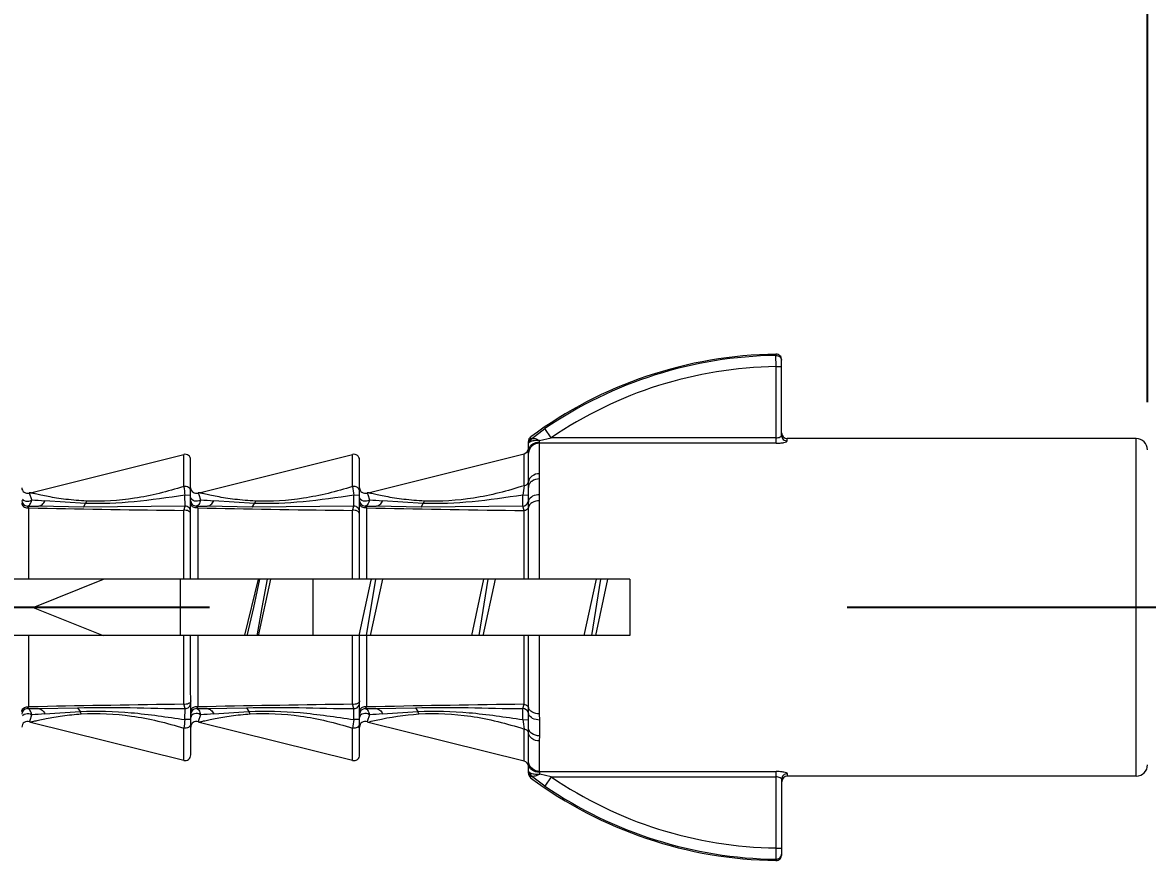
# Model space of a CAD drawing. Extents: x 8886 to 9306, y -19565 to -18971.
# Drawn here: x 8917.78 to 8932.77, y -19204.17 to -19193 of the extents above; entities that cross this region are included whole.
import ezdxf

# ---------------------------------------------------------------- set-up
doc = ezdxf.new("R2010")
doc.units = 0
doc.header["$MEASUREMENT"] = 0
doc.linetypes.add('CENTER', pattern=[47.5, 22, -8.5, 8.5, -8.5])
doc.linetypes.add('HIDDEN2', pattern=[4.7625, 3.175, -1.5875])
doc.layers.get('DEFPOINTS').update_dxf_attribs({"linetype": 'CONTINUOUS'})
doc.layers.add('02___PRT_ALL_AXES', color=7, linetype='CONTINUOUS')
doc.layers.add('1', color=4, linetype='HIDDEN2', lineweight=13)
doc.layers.add('5', color=2, linetype='CONTINUOUS', lineweight=9)
doc.styles.get("Standard").update_dxf_attribs({"font": ''})
doc.styles.get('Standard').set_extended_font_data('Gulim')
doc.dimstyles.new('ISO-25', dxfattribs={"dimtxt": 2.5, "dimasz": 2.5, "dimexe": 1.25, "dimexo": 0.625, "dimtad": 1, "dimtxsty": 'Standard', "dimcen": 2.5, "dimadec": 0, "dimazin": 0, "dimtfac": 1, "dimtmove": 0, "dimatfit": 3, "dimfxl": 1, "dimarcsym": 0})

# ---------------------------------------------------------------- blocks, each defined once
blk = doc.blocks.new('*D7')
at = {"layer": '5', "color": 0, "lineweight": -2, "transparency": 16777216}
for p, q in [((8908.77, -19199.481), (8908.77, -19187.001)), ((8932.77, -19198.063), (8932.77, -19187.001)), ((8912.77, -19188.251), (8928.77, -19188.251))]:
    blk.add_line(p, q, dxfattribs=at)
at = {"layer": '5', "color": 0, "transparency": 16777216}
for points in [[(8912.77, -19187.585), (8912.77, -19188.918), (8908.77, -19188.251)], [(8928.77, -19187.585), (8928.77, -19188.918), (8932.77, -19188.251)]]:
    blk.add_solid(points, dxfattribs=at)
at = {"layer": 'DEFPOINTS', "color": 0, "transparency": 16777216}
for p in [(8932.77, -19188.251), (8932.77, -19198.688), (8908.77, -19200.106)]:
    blk.add_point(p, dxfattribs=at)
at = {"layer": '5', "color": 0, "transparency": 16777216, "insert": (8920.77, -19185.576), "char_height": 4, "attachment_point": 5}
blk.add_mtext('32', dxfattribs=at)

msp = doc.modelspace()

# ---------------------------------------------------------------- linework, layer by layer
at = {"layer": '02___PRT_ALL_AXES', "color": 1, "linetype": 'CENTER'}
msp.add_line((8950.77, -19200.798), (8909.52, -19200.798), dxfattribs=at)
at = {"layer": '1', "color": 7, "linetype": 'Continuous'}
for p, q in [((8927.819, -19197.422), (8927.819, -19197.439)), ((8927.82, -19197.588), (8927.819, -19197.439)), ((8927.82, -19197.588), (8927.895, -19197.588)), ((8927.82, -19198.609), (8927.82, -19197.588)), ((8927.895, -19198.505), (8927.895, -19197.497)), ((8924.561, -19198.549), (8924.741, -19198.414)), ((8924.825, -19198.537), (8924.741, -19198.414)), ((8924.52, -19198.718), (8924.52, -19198.585)), ((8924.541, -19198.594), (8924.523, -19198.606)), ((8924.551, -19198.55), (8924.524, -19198.588)), ((8924.561, -19198.549), (8924.542, -19198.588)), ((8924.551, -19198.55), (8924.551, -19198.524)), ((8924.561, -19198.549), (8924.551, -19198.55)), ((8924.669, -19198.609), (8924.67, -19198.596)), ((8927.82, -19198.609), (8924.669, -19198.609)), ((8924.669, -19199.016), (8924.669, -19198.609)), ((8924.67, -19198.575), (8924.825, -19198.537)), ((8924.67, -19198.596), (8924.67, -19198.575)), ((8927.82, -19198.536), (8924.825, -19198.537)), ((8932.62, -19198.547), (8927.97, -19198.547)), ((8927.97, -19198.579), (8927.97, -19198.547)), ((8932.621, -19203.047), (8932.62, -19198.547)), ((8917.884, -19199.269), (8919.927, -19198.758)), ((8919.927, -19199.187), (8919.927, -19198.758)), ((8920.134, -19199.269), (8922.177, -19198.758)), ((8922.177, -19199.187), (8922.177, -19198.758)), ((8922.384, -19199.269), (8924.464, -19198.749)), ((8924.464, -19199.175), (8924.464, -19198.749)), ((8924.52, -19198.742), (8924.52, -19198.718)), ((8924.52, -19199.123), (8924.52, -19198.742)), ((8920.02, -19200.422), (8920.02, -19198.831)), ((8922.27, -19200.422), (8922.27, -19198.831)), ((8924.67, -19199.084), (8924.669, -19199.016)), ((8924.67, -19199.295), (8924.67, -19199.084)), ((8924.52, -19199.198), (8924.52, -19199.123)), ((8924.52, -19199.395), (8924.52, -19199.198)), ((8917.781, -19199.358), (8917.803, -19199.374)), ((8917.902, -19199.365), (8917.871, -19199.274)), ((8918.619, -19199.412), (8918.077, -19199.377)), ((8918.633, -19199.38), (8918.619, -19199.412)), ((8919.945, -19199.447), (8919.943, -19199.302)), ((8920.02, -19199.304), (8919.943, -19199.302)), ((8920.029, -19199.355), (8920.02, -19199.331)), ((8920.053, -19199.373), (8920.029, -19199.355)), ((8920.12, -19199.273), (8920.131, -19199.293)), ((8920.131, -19199.293), (8920.152, -19199.365)), ((8920.869, -19199.412), (8920.327, -19199.377)), ((8920.883, -19199.38), (8920.869, -19199.412)), ((8922.195, -19199.447), (8922.193, -19199.302)), ((8922.27, -19199.304), (8922.193, -19199.302)), ((8922.279, -19199.355), (8922.27, -19199.331)), ((8922.303, -19199.373), (8922.279, -19199.355)), ((8922.37, -19199.273), (8922.381, -19199.293)), ((8922.381, -19199.293), (8922.402, -19199.365)), ((8923.119, -19199.412), (8922.577, -19199.377)), ((8923.133, -19199.38), (8923.119, -19199.412)), ((8924.446, -19199.447), (8924.447, -19199.301)), ((8924.447, -19199.301), (8924.52, -19199.299)), ((8924.517, -19199.394), (8924.52, -19199.372)), ((8924.524, -19199.374), (8924.52, -19199.395)), ((8924.669, -19199.378), (8924.67, -19199.295)), ((8924.669, -19200.422), (8924.669, -19199.378)), ((8917.845, -19199.447), (8917.991, -19199.447)), ((8917.864, -19199.471), (8917.845, -19199.447)), ((8917.846, -19199.472), (8917.864, -19199.471)), ((8917.864, -19200.422), (8917.864, -19199.471)), ((8917.864, -19199.471), (8917.989, -19199.473)), ((8918.591, -19199.46), (8917.991, -19199.447)), ((8918.591, -19199.46), (8918.619, -19199.412)), ((8919.945, -19199.447), (8918.591, -19199.46)), ((8919.927, -19199.505), (8919.945, -19199.447)), ((8919.927, -19200.422), (8919.927, -19199.505)), ((8920.114, -19199.47), (8920.08, -19199.471)), ((8920.095, -19199.447), (8920.241, -19199.447)), ((8920.095, -19199.447), (8920.114, -19199.47)), ((8920.114, -19199.47), (8920.114, -19200.422)), ((8920.114, -19199.47), (8920.239, -19199.473)), ((8920.841, -19199.46), (8920.241, -19199.447)), ((8920.841, -19199.46), (8920.869, -19199.412)), ((8922.195, -19199.447), (8920.841, -19199.46)), ((8922.177, -19199.505), (8922.195, -19199.447)), ((8922.177, -19200.422), (8922.177, -19199.505)), ((8922.364, -19199.47), (8922.33, -19199.471)), ((8922.345, -19199.447), (8922.491, -19199.447)), ((8922.345, -19199.447), (8922.364, -19199.47)), ((8922.364, -19199.47), (8922.364, -19200.422)), ((8922.364, -19199.47), (8922.489, -19199.473)), ((8923.091, -19199.46), (8922.491, -19199.447)), ((8923.091, -19199.46), (8923.119, -19199.412)), ((8924.446, -19199.447), (8923.091, -19199.46)), ((8924.464, -19199.505), (8924.446, -19199.447)), ((8924.464, -19200.422), (8924.464, -19199.505)), ((8924.52, -19199.464), (8924.52, -19199.395)), ((8924.52, -19200.422), (8924.52, -19199.464)), ((8925.87, -19200.422), (8909.37, -19200.423)), ((8917.92, -19200.797), (8918.858, -19200.422)), ((8919.878, -19200.422), (8919.878, -19201.172)), ((8920.742, -19201.168), (8920.922, -19200.42)), ((8920.939, -19200.42), (8920.856, -19200.797)), ((8921.085, -19200.42), (8920.919, -19201.175)), ((8920.975, -19200.797), (8921.043, -19200.42)), ((8921.654, -19201.172), (8921.654, -19200.422)), ((8922.265, -19201.173), (8922.425, -19200.434)), ((8922.481, -19200.422), (8922.36, -19201.174)), ((8922.576, -19200.42), (8922.413, -19201.174)), ((8922.425, -19200.434), (8922.428, -19200.42)), ((8923.765, -19201.174), (8923.928, -19200.42)), ((8923.981, -19200.42), (8923.86, -19201.173)), ((8924.076, -19200.42), (8923.913, -19201.175)), ((8925.265, -19201.173), (8925.428, -19200.42)), ((8925.481, -19200.421), (8925.36, -19201.174)), ((8925.576, -19200.42), (8925.413, -19201.174)), ((8925.87, -19200.422), (8925.87, -19201.172)), ((8917.92, -19200.797), (8918.853, -19201.17)), ((8920.856, -19200.797), (8920.769, -19201.175)), ((8920.904, -19201.175), (8920.975, -19200.797)), ((8925.87, -19201.172), (8909.37, -19201.173)), ((8917.864, -19202.124), (8917.864, -19201.172)), ((8919.927, -19202.089), (8919.927, -19201.172)), ((8920.021, -19202.764), (8920.02, -19201.172)), ((8920.114, -19201.172), (8920.114, -19202.124)), ((8922.177, -19202.089), (8922.177, -19201.172)), ((8922.271, -19202.764), (8922.27, -19201.172)), ((8922.364, -19201.172), (8922.364, -19202.124)), ((8924.464, -19202.089), (8924.464, -19201.172)), ((8924.52, -19202.13), (8924.52, -19201.172)), ((8924.67, -19202.216), (8924.669, -19201.172)), ((8917.781, -19202.237), (8917.803, -19202.221)), ((8917.846, -19202.122), (8917.864, -19202.124)), ((8917.846, -19202.147), (8917.864, -19202.124)), ((8917.846, -19202.147), (8917.991, -19202.147)), ((8917.989, -19202.121), (8917.864, -19202.124)), ((8917.882, -19202.301), (8917.902, -19202.23)), ((8917.991, -19202.147), (8918.514, -19202.136)), ((8918.077, -19202.218), (8918.546, -19202.185)), ((8918.514, -19202.136), (8918.546, -19202.185)), ((8918.562, -19202.218), (8918.546, -19202.185)), ((8919.945, -19202.147), (8919.927, -19202.089)), ((8919.943, -19202.292), (8919.945, -19202.147)), ((8920.053, -19202.221), (8920.029, -19202.239)), ((8920.114, -19202.124), (8920.08, -19202.123)), ((8920.114, -19202.124), (8920.096, -19202.147)), ((8920.096, -19202.147), (8920.241, -19202.147)), ((8920.239, -19202.121), (8920.114, -19202.124)), ((8920.152, -19202.23), (8920.121, -19202.32)), ((8920.241, -19202.147), (8920.764, -19202.136)), ((8920.327, -19202.218), (8920.796, -19202.185)), ((8920.764, -19202.136), (8920.796, -19202.185)), ((8920.812, -19202.218), (8920.796, -19202.185)), ((8922.195, -19202.147), (8922.177, -19202.089)), ((8922.193, -19202.292), (8922.195, -19202.147)), ((8922.303, -19202.221), (8922.279, -19202.239)), ((8922.364, -19202.124), (8922.33, -19202.123)), ((8922.364, -19202.124), (8922.346, -19202.147)), ((8922.346, -19202.147), (8922.491, -19202.147)), ((8922.489, -19202.121), (8922.364, -19202.124)), ((8922.402, -19202.23), (8922.371, -19202.32)), ((8922.491, -19202.147), (8923.014, -19202.136)), ((8922.577, -19202.218), (8923.046, -19202.185)), ((8923.014, -19202.136), (8923.046, -19202.185)), ((8923.062, -19202.218), (8923.046, -19202.185)), ((8924.446, -19202.147), (8924.464, -19202.089)), ((8924.448, -19202.293), (8924.446, -19202.147)), ((8924.517, -19202.2), (8924.521, -19202.222)), ((8924.521, -19202.199), (8924.52, -19202.13)), ((8924.521, -19202.396), (8924.521, -19202.199)), ((8924.524, -19202.221), (8924.521, -19202.199)), ((8924.671, -19202.299), (8924.67, -19202.216)), ((8917.871, -19202.322), (8917.882, -19202.301)), ((8917.884, -19202.326), (8919.927, -19202.836)), ((8920.021, -19202.29), (8919.943, -19202.292)), ((8920.029, -19202.239), (8920.021, -19202.263)), ((8920.134, -19202.326), (8922.177, -19202.836)), ((8922.271, -19202.29), (8922.193, -19202.292)), ((8922.279, -19202.239), (8922.271, -19202.263)), ((8922.384, -19202.326), (8922.401, -19202.322)), ((8922.384, -19202.326), (8924.464, -19202.845)), ((8924.448, -19202.293), (8924.521, -19202.295)), ((8924.671, -19202.51), (8924.671, -19202.299)), ((8919.927, -19202.836), (8919.927, -19202.407)), ((8922.177, -19202.836), (8922.177, -19202.407)), ((8924.464, -19202.845), (8924.464, -19202.419)), ((8924.52, -19202.471), (8924.521, -19202.396)), ((8924.52, -19202.852), (8924.52, -19202.471)), ((8924.67, -19202.578), (8924.671, -19202.51)), ((8924.67, -19202.985), (8924.67, -19202.578)), ((8924.521, -19202.879), (8924.52, -19202.852)), ((8924.521, -19203.009), (8924.521, -19202.879)), ((8924.521, -19202.985), (8924.535, -19203.028)), ((8924.521, -19202.985), (8924.534, -19202.996)), ((8924.67, -19202.985), (8927.821, -19202.985)), ((8924.671, -19202.998), (8924.67, -19202.985)), ((8927.821, -19204.005), (8927.821, -19202.985)), ((8924.534, -19202.996), (8924.541, -19203)), ((8924.541, -19203), (8924.544, -19203.018)), ((8924.544, -19203.018), (8924.561, -19203.045)), ((8924.551, -19203.07), (8924.551, -19203.044)), ((8924.561, -19203.045), (8924.551, -19203.044)), ((8924.741, -19203.181), (8924.561, -19203.045)), ((8924.671, -19203.019), (8924.671, -19202.998)), ((8924.825, -19203.058), (8924.671, -19203.019)), ((8924.825, -19203.058), (8924.741, -19203.181)), ((8924.825, -19203.058), (8927.821, -19203.057)), ((8927.896, -19204.096), (8927.896, -19203.089)), ((8927.971, -19203.047), (8927.971, -19203.014)), ((8932.621, -19203.047), (8927.971, -19203.047)), ((8927.82, -19204.155), (8927.821, -19204.006)), ((8927.821, -19204.006), (8927.896, -19204.006)), ((8927.82, -19204.155), (8927.82, -19204.171))]:
    msp.add_line(p, q, dxfattribs=at)
for centre, radius, start, end in [((8927.896, -19203.047), 5.625, 90.7762, 126.4856), ((8927.894, -19203.026), 5.587, 90.7678, 124.3629), ((8927.82, -19197.497), 0.075, 0.0019, 90.7762), ((8927.894, -19203.027), 5.439, 90.7738, 124.3536), ((8927.821, -19197.514), 0.0744, 0.0542, 11.676), ((8927.97, -19198.472), 0.075, 180.0019, 270.0019), ((8924.595, -19198.585), 0.075, 126.4856, 180.0019), ((8924.594, -19198.61), 0.0739, 162.921, 179.932), ((8924.618, -19198.598), 0.0766, 172.8731, 176.9196), ((8932.62, -19198.697), 0.15, 0.0019, 90.0019), ((8919.945, -19198.831), 0.075, 0.0019, 104.0381), ((8922.195, -19198.831), 0.075, 0.0019, 104.0381), ((8924.445, -19198.676), 0.075, 284.0381, 0.0019), ((8917.845, -19199.202), 0.075, 180.0019, 289.4731), ((8947.517, -19195.406), 27.847, 187.8038, 188.0426), ((8920.095, -19199.202), 0.075, 180.0019, 289.4731), ((8949.767, -19195.406), 27.847, 187.8038, 188.0426), ((8922.345, -19199.202), 0.075, 180.0019, 289.4731), ((8947.832, -19202.238), 23.569, 172.5326, 172.8411), ((8917.845, -19199.372), 0.075, 180.0019, 270.0019), ((8917.819, -19199.325), 0.0497, 217.4793, 221.2869), ((8917.92, -19199.414), 0.15, 104.0381, 109.4731), ((8919.338, -19179.932), 19.485, 265.7731, 266.2892), ((8920.095, -19199.372), 0.075, 180.0019, 270.002), ((8920.17, -19199.414), 0.15, 104.0381, 109.4731), ((8921.588, -19179.934), 19.483, 265.7731, 266.2892), ((8922.345, -19199.372), 0.075, 180.0019, 270.0019), ((8922.42, -19199.414), 0.15, 104.0381, 109.4731), ((8923.838, -19179.933), 19.484, 265.7731, 266.2892), ((8922.01, -19012.571), 186.945, 268.76752, 269.36173), ((8919.945, -19199.522), 0.075, 359.9851, 90.1778), ((8924.26, -19012.571), 186.945, 268.76752, 269.36173), ((8922.195, -19199.522), 0.075, 359.9851, 90.1778), ((8926.532, -19011.42), 188.097, 268.76826, 269.36992), ((8924.445, -19199.372), 0.0749, 270.1074, 342.7193), ((8919.946, -19202.072), 0.075, 269.8259, 0.0187), ((8922.196, -19202.072), 0.075, 269.8259, 0.0187), ((8917.846, -19202.222), 0.075, 90.0019, 180.0019), ((8917.819, -19202.27), 0.0497, 138.7429, 142.494), ((8919.509, -19224.102), 21.931, 93.7432, 94.2018), ((8922.505, -19418.423), 216.349, 90.68254, 91.19599), ((8920.096, -19202.222), 0.075, 90.0019, 180.0019), ((8921.759, -19224.108), 21.937, 93.7432, 94.2017), ((8924.755, -19418.423), 216.349, 90.68254, 91.19599), ((8922.346, -19202.222), 0.075, 90.002, 180.0019), ((8924.004, -19224.029), 21.858, 93.7425, 94.2026), ((8927.039, -19420.436), 218.362, 90.67564, 91.19391), ((8924.446, -19202.222), 0.0749, 17.2809, 89.8957), ((8917.846, -19202.392), 0.075, 70.5307, 180.0019), ((8917.921, -19202.18), 0.15, 250.5307, 255.9657), ((8940.497, -19205.21), 20.759, 171.9206, 172.2409), ((8920.096, -19202.392), 0.075, 70.5307, 180.0019), ((8920.171, -19202.18), 0.15, 250.5307, 255.9657), ((8942.747, -19205.21), 20.759, 171.9206, 172.2409), ((8922.346, -19202.392), 0.075, 70.5307, 180.0019), ((8922.421, -19202.18), 0.15, 250.5307, 255.9657), ((8941.479, -19200.17), 17.163, 187.1057, 187.5293), ((8919.946, -19202.764), 0.075, 255.9657, 0.0019), ((8922.196, -19202.764), 0.075, 255.9657, 0.0019), ((8924.446, -19202.918), 0.075, 0.0019, 75.9657), ((8932.621, -19202.897), 0.15, 270.0019, 0.0019), ((8924.596, -19203.009), 0.075, 180.0019, 233.5182), ((8924.595, -19202.984), 0.0751, 216.07, 233.7759), ((8927.895, -19198.547), 5.625, 233.5182, 269.2276), ((8927.892, -19198.571), 5.434, 235.6433, 269.2496), ((8927.971, -19203.122), 0.075, 90.0019, 180.0019), ((8927.894, -19198.568), 5.587, 235.6407, 269.2363), ((8927.821, -19204.096), 0.075, 269.2276, 0.0019), ((8927.821, -19204.08), 0.0745, 347.6845, 359.9438)]:
    msp.add_arc(centre, radius, start, end, dxfattribs=at)
for points, knots in [([(8927.819, -19197.439), (8927.836, -19197.439), (8927.871, -19197.45), (8927.89, -19197.482), (8927.894, -19197.499)], [0, 0, 0, 0, 0.500696, 1, 1, 1, 1]), ([(8924.67, -19198.596), (8924.633, -19198.596), (8924.576, -19198.613), (8924.529, -19198.667), (8924.52, -19198.7), (8924.52, -19198.715)], [0, 0, 0, 0, 0.5336, 0.775136, 1, 1, 1, 1]), ([(8924.523, -19198.606), (8924.522, -19198.607), (8924.521, -19198.608), (8924.52, -19198.609), (8924.52, -19198.61)], [0, 0, 0, 0, 0.647724, 1, 1, 1, 1]), ([(8924.669, -19198.609), (8924.633, -19198.609), (8924.559, -19198.636), (8924.523, -19198.707), (8924.52, -19198.742)], [0, 0, 0, 0, 0.504702, 1, 1, 1, 1]), ([(8924.67, -19198.575), (8924.646, -19198.573), (8924.602, -19198.574), (8924.557, -19198.584), (8924.541, -19198.594)], [0, 0, 0, 0, 0.564879, 1, 1, 1, 1]), ([(8924.561, -19198.549), (8924.576, -19198.542), (8924.617, -19198.546), (8924.651, -19198.563), (8924.67, -19198.575)], [0, 0, 0, 0, 0.41649, 1, 1, 1, 1]), ([(8927.82, -19198.536), (8927.839, -19198.536), (8927.864, -19198.533), (8927.895, -19198.515), (8927.895, -19198.506)], [0, 0, 0, 0, 0.651427, 1, 1, 1, 1]), ([(8927.82, -19198.609), (8927.839, -19198.609), (8927.874, -19198.608), (8927.922, -19198.601), (8927.951, -19198.594), (8927.97, -19198.585), (8927.97, -19198.579)], [0, 0, 0, 0, 0.366302, 0.680973, 0.900198, 1, 1, 1, 1]), ([(8927.895, -19198.506), (8927.895, -19198.524), (8927.912, -19198.564), (8927.951, -19198.579), (8927.97, -19198.579)], [0, 0, 0, 0, 0.497428, 1, 1, 1, 1]), ([(8924.669, -19199.016), (8924.634, -19199.016), (8924.566, -19199.033), (8924.524, -19199.093), (8924.52, -19199.123)], [0, 0, 0, 0, 0.538061, 1, 1, 1, 1]), ([(8924.67, -19199.084), (8924.633, -19199.084), (8924.577, -19199.1), (8924.529, -19199.151), (8924.52, -19199.183), (8924.52, -19199.198)], [0, 0, 0, 0, 0.540725, 0.78039, 1, 1, 1, 1]), ([(8919.927, -19199.187), (8919.713, -19199.254), (8919.286, -19199.361), (8918.846, -19199.389), (8918.633, -19199.38)], [0, 0, 0, 0, 0.512771, 1, 1, 1, 1]), ([(8920.02, -19199.245), (8920.02, -19199.226), (8919.993, -19199.187), (8919.949, -19199.183), (8919.927, -19199.187)], [0, 0, 0, 0, 0.456821, 1, 1, 1, 1]), ([(8922.177, -19199.187), (8921.963, -19199.254), (8921.536, -19199.361), (8921.096, -19199.388), (8920.883, -19199.38)], [0, 0, 0, 0, 0.512771, 1, 1, 1, 1]), ([(8922.27, -19199.244), (8922.27, -19199.226), (8922.243, -19199.187), (8922.199, -19199.183), (8922.177, -19199.187)], [0, 0, 0, 0, 0.456821, 1, 1, 1, 1]), ([(8924.464, -19199.175), (8924.244, -19199.246), (8923.805, -19199.359), (8923.352, -19199.389), (8923.133, -19199.38)], [0, 0, 0, 0, 0.512706, 1, 1, 1, 1]), ([(8924.464, -19199.175), (8924.478, -19199.173), (8924.504, -19199.161), (8924.519, -19199.136), (8924.52, -19199.123)], [0, 0, 0, 0, 0.533877, 1, 1, 1, 1]), ([(8917.803, -19199.374), (8917.827, -19199.385), (8917.865, -19199.386), (8917.896, -19199.37), (8917.902, -19199.365)], [0, 0, 0, 0, 0.763084, 1, 1, 1, 1]), ([(8917.845, -19199.447), (8917.858, -19199.447), (8917.888, -19199.419), (8917.897, -19199.386), (8917.902, -19199.365)], [0, 0, 0, 0, 0.361303, 1, 1, 1, 1]), ([(8918.633, -19199.38), (8918.541, -19199.376), (8918.408, -19199.365), (8918.238, -19199.341), (8918.127, -19199.322), (8918.032, -19199.303), (8917.966, -19199.288), (8917.924, -19199.279), (8917.904, -19199.273), (8917.891, -19199.271), (8917.886, -19199.269), (8917.884, -19199.269)], [0, 0, 0, 0, 0.363696, 0.529143, 0.679061, 0.808383, 0.91034, 0.948519, 0.976754, 0.994126, 1, 1, 1, 1]), ([(8917.991, -19199.447), (8918.009, -19199.447), (8918.048, -19199.431), (8918.069, -19199.396), (8918.077, -19199.377)], [0, 0, 0, 0, 0.453579, 1, 1, 1, 1]), ([(8919.943, -19199.302), (8919.718, -19199.334), (8919.28, -19199.402), (8918.835, -19199.418), (8918.619, -19199.412)], [0, 0, 0, 0, 0.512254, 1, 1, 1, 1]), ([(8920.152, -19199.365), (8920.146, -19199.37), (8920.115, -19199.386), (8920.077, -19199.384), (8920.053, -19199.373)], [0, 0, 0, 0, 0.236916, 1, 1, 1, 1]), ([(8920.152, -19199.365), (8920.147, -19199.386), (8920.138, -19199.419), (8920.108, -19199.447), (8920.095, -19199.447)], [0, 0, 0, 0, 0.638644, 1, 1, 1, 1]), ([(8920.883, -19199.38), (8920.791, -19199.376), (8920.658, -19199.365), (8920.488, -19199.341), (8920.377, -19199.322), (8920.282, -19199.303), (8920.216, -19199.288), (8920.174, -19199.279), (8920.154, -19199.273), (8920.141, -19199.271), (8920.136, -19199.269), (8920.134, -19199.269)], [0, 0, 0, 0, 0.363696, 0.529143, 0.679061, 0.808383, 0.91034, 0.948519, 0.976754, 0.994126, 1, 1, 1, 1]), ([(8920.241, -19199.447), (8920.259, -19199.447), (8920.298, -19199.43), (8920.319, -19199.396), (8920.327, -19199.377)], [0, 0, 0, 0, 0.453579, 1, 1, 1, 1]), ([(8922.193, -19199.302), (8921.968, -19199.334), (8921.53, -19199.402), (8921.085, -19199.418), (8920.869, -19199.412)], [0, 0, 0, 0, 0.512254, 1, 1, 1, 1]), ([(8922.402, -19199.365), (8922.396, -19199.37), (8922.365, -19199.386), (8922.327, -19199.384), (8922.303, -19199.373)], [0, 0, 0, 0, 0.236916, 1, 1, 1, 1]), ([(8922.402, -19199.365), (8922.397, -19199.386), (8922.388, -19199.419), (8922.358, -19199.447), (8922.345, -19199.447)], [0, 0, 0, 0, 0.638647, 1, 1, 1, 1]), ([(8923.133, -19199.38), (8923.041, -19199.376), (8922.908, -19199.365), (8922.738, -19199.341), (8922.627, -19199.322), (8922.532, -19199.303), (8922.466, -19199.288), (8922.424, -19199.279), (8922.404, -19199.273), (8922.391, -19199.271), (8922.386, -19199.269), (8922.384, -19199.269)], [0, 0, 0, 0, 0.363696, 0.529143, 0.679061, 0.808383, 0.91034, 0.948519, 0.976754, 0.994126, 1, 1, 1, 1]), ([(8922.491, -19199.447), (8922.509, -19199.447), (8922.548, -19199.43), (8922.569, -19199.396), (8922.577, -19199.377)], [0, 0, 0, 0, 0.453579, 1, 1, 1, 1]), ([(8924.447, -19199.301), (8924.222, -19199.333), (8923.782, -19199.402), (8923.336, -19199.418), (8923.119, -19199.412)], [0, 0, 0, 0, 0.512259, 1, 1, 1, 1]), ([(8924.669, -19199.378), (8924.635, -19199.378), (8924.573, -19199.388), (8924.524, -19199.438), (8924.52, -19199.464)], [0, 0, 0, 0, 0.571547, 1, 1, 1, 1]), ([(8924.67, -19199.295), (8924.638, -19199.295), (8924.58, -19199.306), (8924.532, -19199.349), (8924.524, -19199.374)], [0, 0, 0, 0, 0.555642, 1, 1, 1, 1]), ([(8917.77, -19199.407), (8917.77, -19199.424), (8917.789, -19199.461), (8917.827, -19199.473), (8917.846, -19199.472)], [0, 0, 0, 0, 0.475547, 1, 1, 1, 1]), ([(8920.02, -19199.551), (8920.02, -19199.535), (8919.997, -19199.512), (8919.961, -19199.503), (8919.938, -19199.503), (8919.927, -19199.505)], [0, 0, 0, 0, 0.418647, 0.70114, 1, 1, 1, 1]), ([(8920.08, -19199.471), (8920.064, -19199.468), (8920.034, -19199.453), (8920.02, -19199.422), (8920.02, -19199.407)], [0, 0, 0, 0, 0.521549, 1, 1, 1, 1]), ([(8922.27, -19199.551), (8922.27, -19199.535), (8922.247, -19199.512), (8922.211, -19199.503), (8922.188, -19199.503), (8922.177, -19199.505)], [0, 0, 0, 0, 0.418647, 0.70114, 1, 1, 1, 1]), ([(8922.33, -19199.471), (8922.314, -19199.468), (8922.284, -19199.453), (8922.27, -19199.422), (8922.27, -19199.407)], [0, 0, 0, 0, 0.521549, 1, 1, 1, 1]), ([(8924.464, -19199.505), (8924.471, -19199.504), (8924.494, -19199.499), (8924.518, -19199.48), (8924.52, -19199.464)], [0, 0, 0, 0, 0.303584, 1, 1, 1, 1]), ([(8920.021, -19202.043), (8920.021, -19202.059), (8919.997, -19202.082), (8919.961, -19202.091), (8919.938, -19202.091), (8919.927, -19202.089)], [0, 0, 0, 0, 0.418647, 0.70114, 1, 1, 1, 1]), ([(8922.271, -19202.043), (8922.271, -19202.059), (8922.247, -19202.082), (8922.211, -19202.091), (8922.188, -19202.091), (8922.177, -19202.089)], [0, 0, 0, 0, 0.418647, 0.70114, 1, 1, 1, 1]), ([(8917.771, -19202.187), (8917.771, -19202.17), (8917.789, -19202.134), (8917.827, -19202.122), (8917.846, -19202.122)], [0, 0, 0, 0, 0.475546, 1, 1, 1, 1]), ([(8917.803, -19202.221), (8917.827, -19202.21), (8917.865, -19202.209), (8917.896, -19202.225), (8917.902, -19202.23)], [0, 0, 0, 0, 0.763069, 1, 1, 1, 1]), ([(8917.902, -19202.23), (8917.897, -19202.208), (8917.888, -19202.175), (8917.858, -19202.147), (8917.846, -19202.147)], [0, 0, 0, 0, 0.638664, 1, 1, 1, 1]), ([(8917.884, -19202.326), (8917.889, -19202.326), (8917.9, -19202.321), (8917.92, -19202.317), (8917.957, -19202.308), (8918.016, -19202.295), (8918.101, -19202.278), (8918.201, -19202.26), (8918.356, -19202.236), (8918.478, -19202.223), (8918.562, -19202.218)], [0, 0, 0, 0, 0.022625, 0.050192, 0.087587, 0.188051, 0.316417, 0.46619, 0.63237, 1, 1, 1, 1]), ([(8917.991, -19202.147), (8918.009, -19202.147), (8918.048, -19202.164), (8918.069, -19202.198), (8918.077, -19202.218)], [0, 0, 0, 0, 0.453584, 1, 1, 1, 1]), ([(8918.514, -19202.136), (8918.748, -19202.13), (8919.225, -19202.128), (8919.702, -19202.147), (8919.945, -19202.147)], [0, 0, 0, 0, 0.49043, 1, 1, 1, 1]), ([(8918.546, -19202.185), (8918.773, -19202.175), (8919.242, -19202.187), (8919.705, -19202.259), (8919.943, -19202.292)], [0, 0, 0, 0, 0.486168, 1, 1, 1, 1]), ([(8918.562, -19202.218), (8918.785, -19202.204), (8919.25, -19202.225), (8919.7, -19202.336), (8919.927, -19202.407)], [0, 0, 0, 0, 0.485106, 1, 1, 1, 1]), ([(8920.08, -19202.123), (8920.064, -19202.126), (8920.034, -19202.141), (8920.021, -19202.173), (8920.021, -19202.187)], [0, 0, 0, 0, 0.521549, 1, 1, 1, 1]), ([(8920.152, -19202.23), (8920.146, -19202.225), (8920.115, -19202.209), (8920.077, -19202.21), (8920.053, -19202.221)], [0, 0, 0, 0, 0.23692, 1, 1, 1, 1]), ([(8920.096, -19202.147), (8920.108, -19202.147), (8920.138, -19202.175), (8920.147, -19202.208), (8920.152, -19202.23)], [0, 0, 0, 0, 0.361313, 1, 1, 1, 1]), ([(8920.134, -19202.326), (8920.139, -19202.326), (8920.15, -19202.321), (8920.17, -19202.317), (8920.207, -19202.308), (8920.266, -19202.295), (8920.351, -19202.278), (8920.451, -19202.259), (8920.606, -19202.236), (8920.728, -19202.223), (8920.812, -19202.218)], [0, 0, 0, 0, 0.022625, 0.050192, 0.087587, 0.188051, 0.316417, 0.46619, 0.63237, 1, 1, 1, 1]), ([(8920.241, -19202.147), (8920.259, -19202.147), (8920.298, -19202.164), (8920.319, -19202.198), (8920.327, -19202.218)], [0, 0, 0, 0, 0.453584, 1, 1, 1, 1]), ([(8920.764, -19202.136), (8920.998, -19202.13), (8921.475, -19202.128), (8921.952, -19202.147), (8922.195, -19202.147)], [0, 0, 0, 0, 0.49043, 1, 1, 1, 1]), ([(8920.796, -19202.185), (8921.023, -19202.175), (8921.492, -19202.186), (8921.955, -19202.259), (8922.193, -19202.292)], [0, 0, 0, 0, 0.486168, 1, 1, 1, 1]), ([(8920.812, -19202.218), (8921.035, -19202.204), (8921.5, -19202.225), (8921.95, -19202.336), (8922.177, -19202.407)], [0, 0, 0, 0, 0.485106, 1, 1, 1, 1]), ([(8922.33, -19202.123), (8922.314, -19202.126), (8922.284, -19202.141), (8922.271, -19202.172), (8922.271, -19202.187)], [0, 0, 0, 0, 0.521549, 1, 1, 1, 1]), ([(8922.402, -19202.23), (8922.396, -19202.225), (8922.365, -19202.209), (8922.327, -19202.21), (8922.303, -19202.221)], [0, 0, 0, 0, 0.23692, 1, 1, 1, 1]), ([(8922.346, -19202.147), (8922.358, -19202.147), (8922.388, -19202.175), (8922.397, -19202.208), (8922.402, -19202.23)], [0, 0, 0, 0, 0.361313, 1, 1, 1, 1]), ([(8922.401, -19202.322), (8922.432, -19202.314), (8922.649, -19202.264), (8922.871, -19202.23), (8923.062, -19202.218)], [0, 0, 0, 0, 0.142618, 1, 1, 1, 1]), ([(8922.491, -19202.147), (8922.509, -19202.147), (8922.548, -19202.164), (8922.569, -19202.198), (8922.577, -19202.218)], [0, 0, 0, 0, 0.453585, 1, 1, 1, 1]), ([(8923.014, -19202.136), (8923.248, -19202.13), (8923.726, -19202.128), (8924.203, -19202.147), (8924.446, -19202.147)], [0, 0, 0, 0, 0.490428, 1, 1, 1, 1]), ([(8923.046, -19202.185), (8923.274, -19202.175), (8923.745, -19202.187), (8924.209, -19202.259), (8924.448, -19202.293)], [0, 0, 0, 0, 0.486163, 1, 1, 1, 1]), ([(8923.062, -19202.218), (8923.292, -19202.204), (8923.769, -19202.227), (8924.231, -19202.344), (8924.464, -19202.419)], [0, 0, 0, 0, 0.485201, 1, 1, 1, 1]), ([(8924.464, -19202.089), (8924.471, -19202.09), (8924.494, -19202.095), (8924.518, -19202.114), (8924.52, -19202.13)], [0, 0, 0, 0, 0.303584, 1, 1, 1, 1]), ([(8924.67, -19202.216), (8924.635, -19202.216), (8924.573, -19202.206), (8924.524, -19202.156), (8924.52, -19202.13)], [0, 0, 0, 0, 0.571547, 1, 1, 1, 1]), ([(8924.671, -19202.299), (8924.638, -19202.299), (8924.58, -19202.288), (8924.532, -19202.245), (8924.524, -19202.221)], [0, 0, 0, 0, 0.555644, 1, 1, 1, 1]), ([(8920.021, -19202.35), (8920.021, -19202.368), (8919.993, -19202.407), (8919.949, -19202.412), (8919.927, -19202.407)], [0, 0, 0, 0, 0.456822, 1, 1, 1, 1]), ([(8922.271, -19202.35), (8922.271, -19202.368), (8922.243, -19202.407), (8922.199, -19202.411), (8922.177, -19202.407)], [0, 0, 0, 0, 0.456822, 1, 1, 1, 1]), ([(8924.464, -19202.419), (8924.478, -19202.421), (8924.504, -19202.433), (8924.519, -19202.458), (8924.52, -19202.471)], [0, 0, 0, 0, 0.533877, 1, 1, 1, 1]), ([(8924.67, -19202.578), (8924.634, -19202.578), (8924.566, -19202.561), (8924.524, -19202.501), (8924.52, -19202.471)], [0, 0, 0, 0, 0.538061, 1, 1, 1, 1]), ([(8924.671, -19202.51), (8924.633, -19202.51), (8924.577, -19202.494), (8924.529, -19202.443), (8924.521, -19202.411), (8924.521, -19202.396)], [0, 0, 0, 0, 0.540725, 0.780391, 1, 1, 1, 1]), ([(8924.67, -19202.985), (8924.634, -19202.985), (8924.56, -19202.958), (8924.524, -19202.888), (8924.52, -19202.852)], [0, 0, 0, 0, 0.504703, 1, 1, 1, 1]), ([(8924.671, -19202.998), (8924.633, -19202.998), (8924.576, -19202.981), (8924.529, -19202.927), (8924.521, -19202.894), (8924.521, -19202.879)], [0, 0, 0, 0, 0.533596, 0.775132, 1, 1, 1, 1]), ([(8927.971, -19203.014), (8927.971, -19203.009), (8927.951, -19203), (8927.923, -19202.993), (8927.875, -19202.986), (8927.84, -19202.985), (8927.821, -19202.985)], [0, 0, 0, 0, 0.099801, 0.319023, 0.633699, 1, 1, 1, 1]), ([(8924.541, -19203), (8924.558, -19203.01), (8924.602, -19203.02), (8924.646, -19203.022), (8924.671, -19203.019)], [0, 0, 0, 0, 0.435558, 1, 1, 1, 1]), ([(8924.671, -19203.019), (8924.652, -19203.031), (8924.617, -19203.048), (8924.576, -19203.052), (8924.561, -19203.045)], [0, 0, 0, 0, 0.583558, 1, 1, 1, 1]), ([(8927.896, -19203.088), (8927.896, -19203.079), (8927.864, -19203.061), (8927.839, -19203.057), (8927.821, -19203.057)], [0, 0, 0, 0, 0.348572, 1, 1, 1, 1]), ([(8927.971, -19203.014), (8927.951, -19203.014), (8927.912, -19203.03), (8927.896, -19203.069), (8927.896, -19203.088)], [0, 0, 0, 0, 0.502572, 1, 1, 1, 1]), ([(8927.82, -19204.155), (8927.836, -19204.155), (8927.871, -19204.144), (8927.89, -19204.112), (8927.894, -19204.096)], [0, 0, 0, 0, 0.500696, 1, 1, 1, 1])]:
    msp.add_open_spline(points, degree=3, knots=knots, dxfattribs=at)
for points in [[(8917.871, -19199.274), (8917.871, -19199.273), (8917.871, -19199.273), (8917.87, -19199.273)], [(8920.121, -19202.32), (8920.121, -19202.321), (8920.121, -19202.321), (8920.121, -19202.322)], [(8922.371, -19202.32), (8922.371, -19202.32), (8922.371, -19202.321), (8922.371, -19202.321)]]:
    msp.add_open_spline(points, degree=3, dxfattribs=at)

# ---------------------------------------------------------------- dimensions: what is measured, and where the dimension line sits
at = {"layer": '5'}
dim = msp.add_linear_dim(base=(8932.77, -19188.251), p1=(8908.77, -19200.106), p2=(8932.77, -19198.688), dimstyle='ISO-25', override={"dimtxt": 4, "dimasz": 4, "dimdec": 1, "dimlfac": 1.333333, "dimtdec": 1, "dimfxl": 1.25}, dxfattribs=at)
dim.commit()
dim.dimension.update_dxf_attribs({"geometry": '*D7', "text_midpoint": (8920.77, -19185.576)})

doc.saveas('drawing.dxf')
